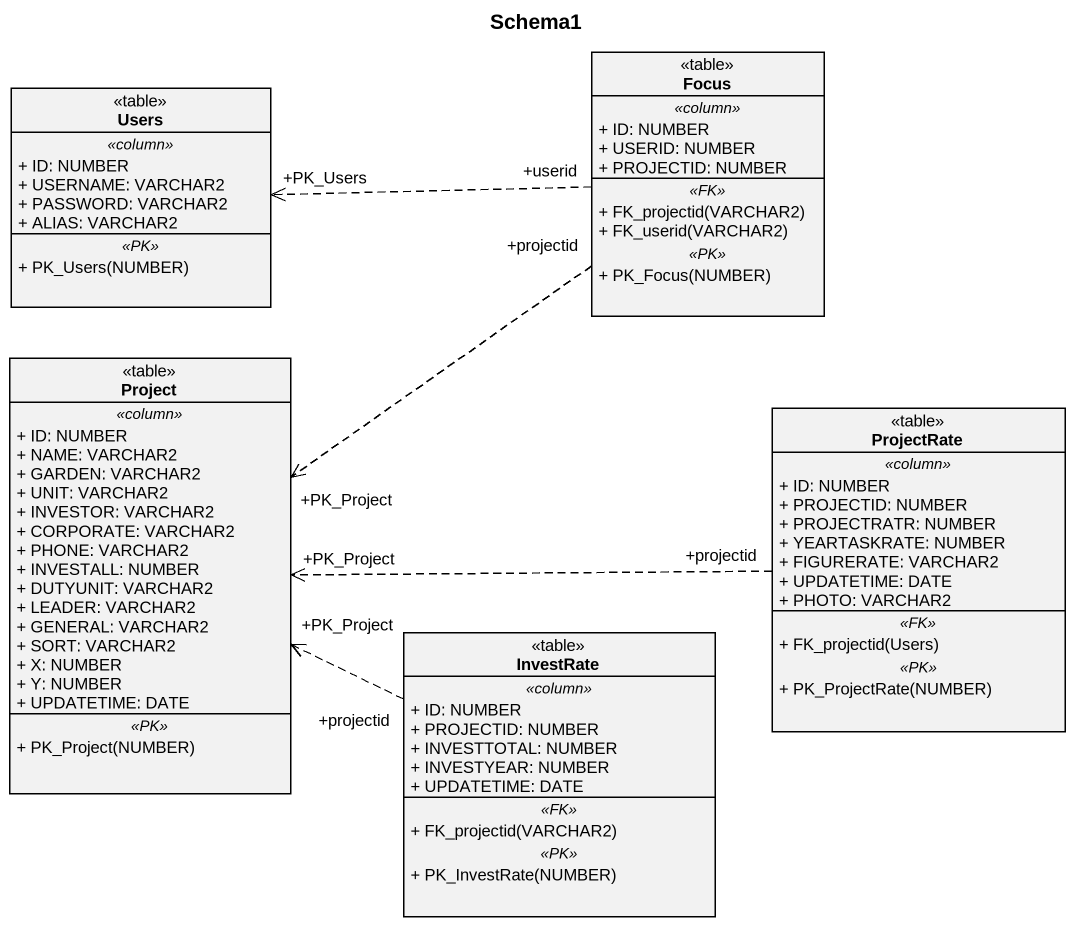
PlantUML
@startuml
title Schema1
hide circle
hide empty members
skinparam classAttributeIconSize 0
class Focus <<table>> {
  .. <<column>> ..
  + ID: NUMBER
  + USERID: NUMBER
  + PROJECTID: NUMBER
  .. <<FK>> ..
  + FK_projectid(VARCHAR2)
  + FK_userid(VARCHAR2)
  .. <<PK>> ..
  + PK_Focus(NUMBER)
}
class Users <<table>> {
  .. <<column>> ..
  + ID: NUMBER
  + USERNAME: VARCHAR2
  + PASSWORD: VARCHAR2
  + ALIAS: VARCHAR2
  .. <<PK>> ..
  + PK_Users(NUMBER)
}
class Project <<table>> {
  .. <<column>> ..
  + ID: NUMBER
  + NAME: VARCHAR2
  + GARDEN: VARCHAR2
  + UNIT: VARCHAR2
  + INVESTOR: VARCHAR2
  + CORPORATE: VARCHAR2
  + PHONE: VARCHAR2
  + INVESTALL: NUMBER
  + DUTYUNIT: VARCHAR2
  + LEADER: VARCHAR2
  + GENERAL: VARCHAR2
  + SORT: VARCHAR2
  + X: NUMBER
  + Y: NUMBER
  + UPDATETIME: DATE
  .. <<PK>> ..
  + PK_Project(NUMBER)
}
class ProjectRate <<table>> {
  .. <<column>> ..
  + ID: NUMBER
  + PROJECTID: NUMBER
  + PROJECTRATR: NUMBER
  + YEARTASKRATE: NUMBER
  + FIGURERATE: VARCHAR2
  + UPDATETIME: DATE
  + PHOTO: VARCHAR2
  .. <<FK>> ..
  + FK_projectid(Users)
  .. <<PK>> ..
  + PK_ProjectRate(NUMBER)
}
class InvestRate <<table>> {
  .. <<column>> ..
  + ID: NUMBER
  + PROJECTID: NUMBER
  + INVESTTOTAL: NUMBER
  + INVESTYEAR: NUMBER
  + UPDATETIME: DATE
  .. <<FK>> ..
  + FK_projectid(VARCHAR2)
  .. <<PK>> ..
  + PK_InvestRate(NUMBER)
}
Focus "+userid" .left.> "+PK_Users" Users
Focus "+projectid" ..> "+PK_Project" Project
ProjectRate "+projectid" .left.> "+PK_Project" Project
InvestRate "+projectid" .left.> "+PK_Project" Project
@enduml
